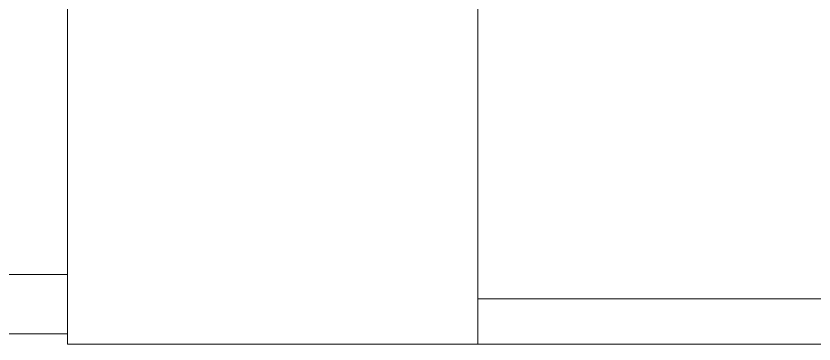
# Model space of a CAD drawing. Header units: millimetres. Extents: x -159872 to 386485, y -250577 to 158966.
# Drawn here: x 370199.5 to 370450.6, y 10304.6 to 10407.9 of the extents above; entities that cross this region are included whole.
import ezdxf

# ---------------------------------------------------------------- set-up
doc = ezdxf.new("R2010")
doc.units = ezdxf.units.MM
doc.layers.add('LDS-equipment-kitchen equipment', color=3, linetype='Continuous', lineweight=13)

# ---------------------------------------------------------------- blocks, each defined once
blk = doc.blocks.new('Group-324')
at = {"layer": 'LDS-equipment-kitchen equipment', "lineweight": 5}
for p, q in [((309542.18, 48260.64), (309542.18, 46762.13)), ((309671.27, 48260.65), (309671.27, 46762.13)), ((309542.18, 46784.01), (309085.29, 46784.01)), ((309671.27, 46776.41), (310264.5, 46776.41)), ((309542.18, 46765.35), (309085.29, 46765.35)), ((309542.18, 46762.13), (310295.87, 46762.13)), ((309671.27, 46762.13), (310295.87, 46762.13)), ((309671.27, 46762.13), (310295.87, 46762.13))]:
    blk.add_line(p, q, dxfattribs=at)
blk = doc.blocks.new('Group-338')
at = {"layer": 'LDS-equipment-kitchen equipment'}
blk.add_blockref('Group-324', (0, 0), dxfattribs=at)

msp = doc.modelspace()

# ---------------------------------------------------------------- block references
at = {"layer": 'LDS-equipment-kitchen equipment', "color": 7}
msp.add_blockref('Group-338', (60673.51323, -36457.51522), dxfattribs=at)

doc.saveas('drawing.dxf')
